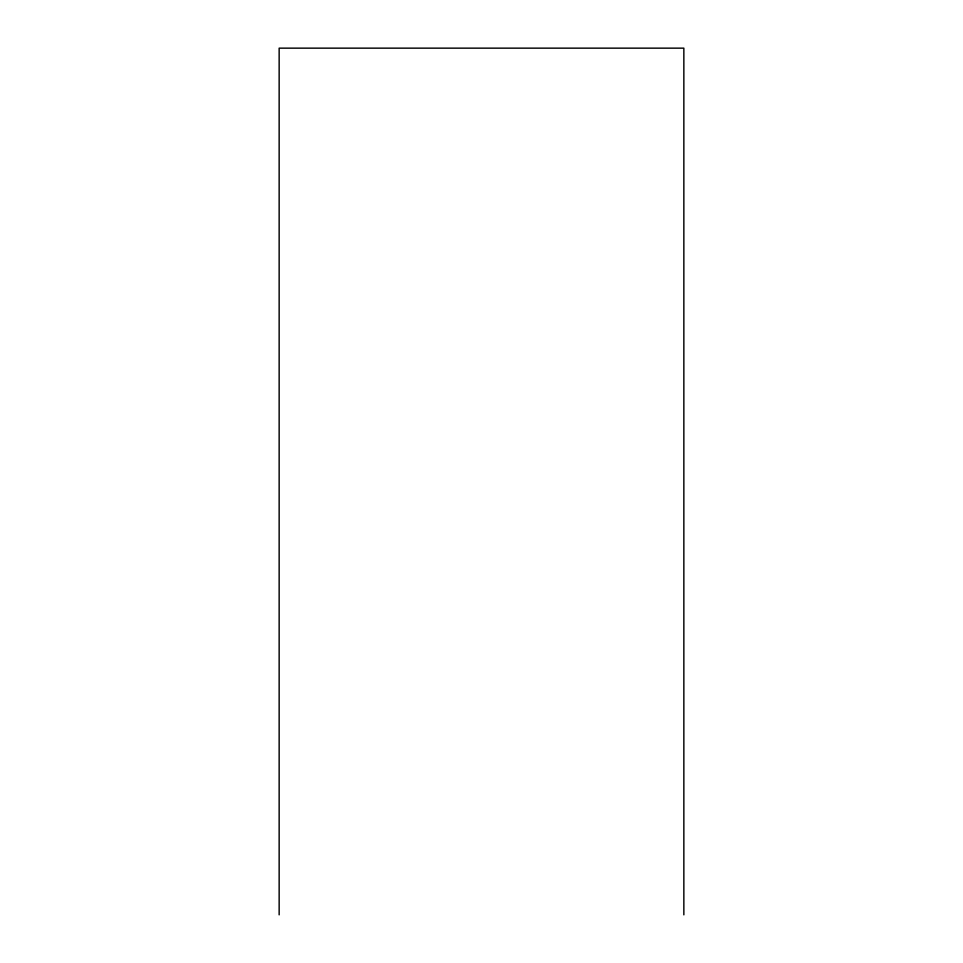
<?xml version="1.0" encoding="UTF-8"?>
<svg xmlns="http://www.w3.org/2000/svg" width="963" height="963" viewBox="0 0 963 963"><rect width="100%" height="100%" fill="white"/><g stroke="black" fill="none" stroke-linecap="round" stroke-linejoin="round"><path stroke-width="1.44" d="M683.85 914.85L683.85 48.15L279.15 48.15L279.15 914.85"/></g></svg>
